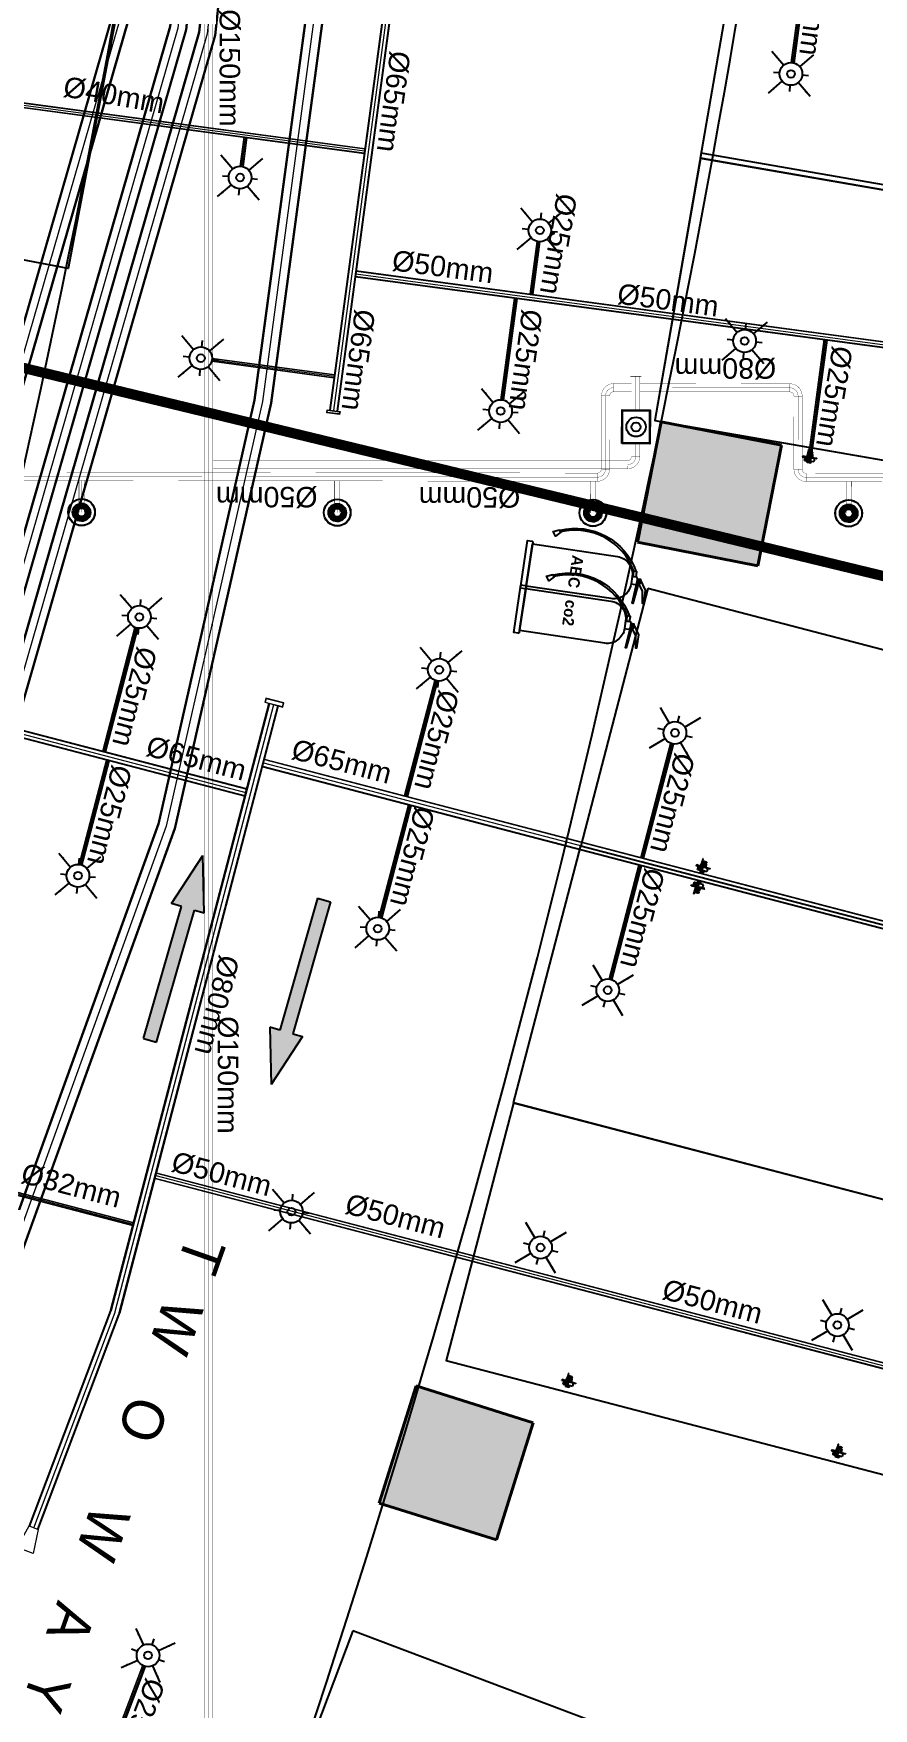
# Model space of a CAD drawing. Header units: inches. Extents: x 257070 to 799932, y -17980 to 269260.
# Drawn here: x 299889 to 308102, y 99499 to 115873 of the extents above; entities that cross this region are included whole.
import ezdxf

# ---------------------------------------------------------------- set-up
doc = ezdxf.new("R2010")
doc.units = ezdxf.units.IN
doc.header["$MEASUREMENT"] = 0
for name, color, linetype, lineweight in [('0-AES-DIM', 7, 'Continuous', 5), ('0-AES-F-SPRINKLER PIPE', 10, 'Continuous', 15), ('0-aes-FF-Sprinkler Header', 5, 'Continuous', 0), ('E--CONCRETE-4', 4, 'Continuous', 40), ('E--CONCRETE-SHADE', 253, 'Continuous', 20), ('M--TILING-2', 252, 'Continuous', 18), ('TEXT', 7, 'Continuous', 0)]:
    doc.layers.add(name, color=color, linetype=linetype, lineweight=lineweight)
doc.layers.add('0-AES-F-HYDRANT PIPE', color=7, linetype='Continuous', lineweight=15, true_color=0xf57247)
for name, color, linetype in [('0-AES-F-SPRINKLER', 10, 'Continuous'), ('0-aes-ff Nozzel', 30, 'Continuous'), ('0-aes-water curtan pipe', 200, 'Continuous'), ('0-F-AES-FIRE EXTINGUISHER', 1, 'Continuous'), ('basement1_AP$0$A-_ROAD----_E-_-', 2, 'Continuous'), ('DSP_MISCELANEOUS', 252, 'Continuous'), ('RETAIL', 40, 'Continuous')]:
    doc.layers.add(name, color=color, linetype=linetype)
doc.layers.add('A', color=7, linetype='Continuous', true_color=0x469d8b)
doc.styles.add('CG', font='GOTHICB.TTF')
doc.styles.get("Standard").update_dxf_attribs({"font": 'arial.ttf'})
doc.styles.add('TEXT style 175', font='GOTHIC.TTF')
doc.dimstyles.new('ISO-25', dxfattribs={"dimtxt": 2.5, "dimasz": 2.5, "dimexe": 1.25, "dimexo": 0.625, "dimtad": 1, "dimtxsty": 'Standard', "dimcen": 2.5, "dimadec": 0, "dimazin": 0, "dimtfac": 1, "dimtmove": 0, "dimatfit": 3, "dimfxl": 1, "dimarcsym": 0})

# ---------------------------------------------------------------- blocks, each defined once
blk = doc.blocks.new('car park std')
at = {"layer": 'RETAIL', "color": 8}
blk.add_lwpolyline([(-240433, 1144926), (-237857, 1144574), (-237152, 1149726), (-239728, 1150078)], close=True, dxfattribs=at)
blk = doc.blocks.new('basement1_AP$0$AR-DIR-A')
h = blk.add_hatch()
h.set_pattern_fill('ANSI31', color=8)
h.paths.add_polyline_path([(158, -458), (26, -458), (26, -1800), (-74, -1800), (92, -2335), (258, -1800), (158, -1800)])
at = {"layer": 'DSP_MISCELANEOUS', "color": 8}
for p, q in [((158, -458), (26, -458)), ((26, -458), (26, -1800)), ((158, -458), (158, -1800)), ((26, -1800), (-74, -1800)), ((-74, -1800), (92, -2335)), ((258, -1800), (92, -2335)), ((158, -1800), (258, -1800))]:
    blk.add_line(p, q, dxfattribs=at)
blk = doc.blocks.new('A$C3CA070F1')
at = {"layer": '0-AES-F-SPRINKLER'}
h = blk.add_hatch(dxfattribs=at)
h.set_pattern_fill('ANSI31', color=3, scale=0.196883, angle=-34.2335, style=0)
h.set_pattern_definition([(100.766483, (49937.1607, 174049.7081), (1.474466316, 0.280375668), [])])
edge = h.paths.add_edge_path()
edge.add_line((-1, 85), (-1, 84))
edge.add_line((-1, 84), (-6, 84))
edge.add_ellipse((-7, 82), major_axis=(-1.42, -0.27), ratio=1, start_angle=257, end_angle=315)
edge.add_line((-8, 83), (-15, 72))
edge.add_ellipse((-12, 70), major_axis=(-4.25, -0.81), ratio=1, start_angle=-45, end_angle=45)
edge.add_line((-14, 66), (14, 47))
edge.add_line((14, 47), (13, 46))
edge.add_line((13, 46), (-15, 65))
edge.add_ellipse((-12, 70), major_axis=(-5.52, -1.05), ratio=1, start_angle=-45, end_angle=45, ccw=False)
edge.add_line((-16, 73), (-9, 84))
edge.add_ellipse((-7, 82), major_axis=(-2.69, -0.51), ratio=1, start_angle=257, end_angle=315, ccw=False)
edge.add_line((-6, 85), (-1, 85))
h = blk.add_hatch(dxfattribs=at)
h.set_pattern_fill('ANSI31', color=3, scale=0.196883, angle=-124.2335, style=0)
h.set_pattern_definition([(190.766483, (49937.1607, 174049.7081), (-0.280375668, 1.474466316), [])])
edge = h.paths.add_edge_path()
edge.add_line((-1, 54), (7, 48))
edge.add_line((7, 48), (8, 49))
edge.add_line((8, 49), (0, 55))
edge.add_ellipse((-2, 52), major_axis=(-0.69, 3.63), ratio=1, start_angle=315, end_angle=405)
edge.add_line((-6, 54), (-14, 41))
edge.add_ellipse((-11, 39), major_axis=(-0.69, 3.63), ratio=1, start_angle=45, end_angle=135)
edge.add_line((-13, 36), (-9, 33))
edge.add_ellipse((-10, 32), major_axis=(-0.27, 1.42), ratio=1, start_angle=225, end_angle=315, ccw=False)
edge.add_line((-9, 31), (-10, 30))
edge.add_line((-10, 30), (-8, 29))
edge.add_line((-8, 29), (-7, 30))
edge.add_ellipse((-10, 32), major_axis=(-3.3, -0.63), ratio=1, start_angle=135, end_angle=225)
edge.add_line((-8, 35), (-12, 38))
edge.add_ellipse((-11, 39), major_axis=(-1.75, -0.33), ratio=1, start_angle=-45, end_angle=45, ccw=False)
edge.add_line((-13, 40), (-4, 53))
edge.add_ellipse((-2, 52), major_axis=(-1.75, -0.33), ratio=1, start_angle=225, end_angle=315, ccw=False)
at = {"layer": '0-AES-F-SPRINKLER', "color": 3}
for p, q in [((-98, 39), (-97, 43)), ((-98, 38), (-98, 39)), ((-98, 39), (-98, 39)), ((-98, 39), (-98, 39)), ((-98, 37), (-98, 38)), ((-98, 38), (-98, 38)), ((-98, 38), (-98, 38)), ((-98, 38), (-98, 38)), ((-98, 38), (-98, 38)), ((-98, 38), (-98, 38)), ((-98, 38), (-98, 38)), ((-98, 38), (-98, 38)), ((-98, 38), (-98, 38)), ((-98, 38), (-98, 38)), ((-96, 37), (-98, 37)), ((-98, 37), (-98, 37)), ((-98, 37), (-98, 37)), ((-98, 37), (-98, 37)), ((-98, 37), (-98, 37)), ((-98, 37), (-98, 37)), ((-98, 37), (-98, 37)), ((-98, 37), (-98, 37)), ((-98, 37), (-98, 37)), ((-98, 37), (-98, 37)), ((-98, 37), (-98, 37)), ((-98, 37), (-98, 37)), ((-98, 37), (-98, 37)), ((-98, 37), (-98, 37)), ((-98, 37), (-98, 37)), ((-98, 37), (-98, 37)), ((-98, 37), (-98, 37)), ((-97, 37), (-98, 37)), ((-98, 37), (-98, 37)), ((-98, 37), (-98, 37)), ((-98, 37), (-98, 37)), ((-98, 37), (-98, 37)), ((-98, 37), (-98, 37)), ((-98, 37), (-98, 37)), ((-98, 37), (-98, 37)), ((-98, 37), (-98, 37)), ((-98, 37), (-98, 37)), ((-98, 37), (-98, 37)), ((-98, 37), (-98, 37)), ((-98, 37), (-98, 37)), ((-98, 37), (-98, 37)), ((-97, 45), (-79, 71)), ((-96, 40), (-97, 40)), ((-97, 40), (-97, 40)), ((-97, 40), (-97, 40)), ((-97, 40), (-97, 39)), ((-97, 39), (-97, 39)), ((-97, 39), (-97, 39)), ((-97, 39), (-97, 39)), ((-97, 39), (-97, 39)), ((-97, 39), (-97, 39)), ((-97, 39), (-97, 39)), ((-97, 39), (-97, 39)), ((-97, 39), (-97, 38)), ((-97, 38), (-97, 38)), ((-97, 38), (-97, 38)), ((-97, 38), (-97, 38)), ((-97, 38), (-97, 38)), ((-97, 38), (-97, 38)), ((-97, 38), (-97, 38)), ((-97, 38), (-97, 38)), ((-97, 38), (-97, 38)), ((-97, 38), (-97, 38)), ((-97, 38), (-97, 38)), ((-97, 38), (-97, 37)), ((-97, 37), (-97, 37)), ((-97, 37), (-97, 37)), ((-97, 37), (-97, 37)), ((-95, 46), (-96, 42)), ((-96, 42), (-96, 42)), ((-96, 42), (-96, 41)), ((-96, 41), (-96, 41)), ((-96, 41), (-96, 41)), ((-96, 41), (-96, 41)), ((-96, 41), (-96, 41)), ((-96, 41), (-96, 41)), ((-96, 41), (-96, 41)), ((-96, 41), (-96, 41)), ((-96, 41), (-96, 41)), ((-96, 41), (-96, 40)), ((-96, 40), (-96, 40)), ((-96, 40), (-96, 40)), ((-96, 40), (-96, 40)), ((-96, 40), (-96, 40)), ((-95, 37), (-96, 37)), ((-96, 37), (-96, 37)), ((-96, 37), (-96, 37)), ((-96, 37), (-96, 37)), ((-96, 37), (-96, 37)), ((-94, 38), (-95, 38)), ((-95, 38), (-95, 38)), ((-95, 38), (-95, 38)), ((-95, 38), (-95, 38)), ((-95, 38), (-95, 38)), ((-95, 38), (-95, 38)), ((-95, 38), (-95, 38)), ((-95, 38), (-95, 38)), ((-95, 38), (-95, 38)), ((-95, 38), (-95, 37)), ((-95, 37), (-95, 37)), ((-95, 37), (-95, 37)), ((-95, 37), (-95, 37)), ((-95, 37), (-95, 37)), ((-95, 37), (-95, 37)), ((-95, 37), (-95, 37)), ((-95, 37), (-95, 37)), ((-95, 37), (-95, 37)), ((-95, 37), (-95, 37)), ((-95, 37), (-95, 37)), ((-95, 37), (-95, 37)), ((-95, 37), (-95, 37)), ((-95, 37), (-95, 37)), ((-95, 37), (-95, 37)), ((-95, 37), (-95, 37)), ((-95, 37), (-95, 37)), ((-94, 88), (-93, 90)), ((-72, 73), (-94, 88)), ((-94, 43), (-94, 48)), ((-93, 43), (-94, 43)), ((-94, 43), (-94, 43)), ((-94, 43), (-94, 43)), ((-94, 43), (-94, 43)), ((-94, 43), (-94, 43)), ((-94, 43), (-94, 41)), ((-94, 43), (-94, 43)), ((-94, 43), (-94, 43)), ((-94, 43), (-94, 43)), ((-94, 43), (-94, 43)), ((-94, 43), (-94, 43)), ((-94, 43), (-94, 43)), ((-94, 43), (-94, 43)), ((-94, 43), (-94, 43)), ((-94, 43), (-94, 43)), ((-94, 43), (-94, 43)), ((-94, 43), (-94, 43)), ((-94, 41), (-94, 41)), ((-94, 41), (-94, 41)), ((-94, 41), (-94, 41)), ((-94, 41), (-94, 41)), ((-94, 41), (-94, 41)), ((-94, 41), (-94, 41)), ((-94, 41), (-94, 41)), ((-94, 41), (-94, 40)), ((-94, 40), (-94, 40)), ((-94, 40), (-94, 40)), ((-94, 40), (-94, 40)), ((-94, 40), (-94, 40)), ((-94, 40), (-94, 40)), ((-94, 40), (-94, 40)), ((-94, 40), (-94, 40)), ((-94, 40), (-94, 39)), ((-94, 39), (-94, 39)), ((-94, 39), (-94, 39)), ((-94, 39), (-94, 39)), ((-94, 39), (-94, 39)), ((-94, 39), (-94, 39)), ((-94, 39), (-94, 39)), ((-94, 39), (-94, 39)), ((-94, 39), (-94, 38)), ((-93, 90), (-59, 67)), ((-93, 47), (-93, 49)), ((-91, 47), (-93, 43)), ((-93, 46), (-93, 47)), ((-92, 46), (-93, 46)), ((-93, 46), (-93, 46)), ((-93, 46), (-93, 46)), ((-93, 46), (-93, 46)), ((-93, 46), (-93, 46)), ((-93, 46), (-93, 46)), ((-93, 46), (-93, 46)), ((-93, 46), (-93, 46)), ((-93, 46), (-93, 46)), ((-93, 46), (-93, 46)), ((-93, 46), (-93, 46)), ((-93, 46), (-93, 46)), ((-93, 46), (-93, 46)), ((-93, 46), (-93, 46)), ((-93, 46), (-93, 46)), ((-93, 46), (-93, 46)), ((-93, 46), (-93, 46)), ((-93, 46), (-93, 46)), ((-93, 46), (-93, 46)), ((-93, 46), (-93, 46)), ((-91, 42), (-93, 43)), ((-93, 43), (-93, 43)), ((-93, 43), (-93, 43)), ((-93, 43), (-93, 43)), ((-93, 43), (-93, 43)), ((-93, 43), (-93, 43)), ((-93, 43), (-93, 43)), ((-93, 43), (-93, 43)), ((-93, 43), (-93, 43)), ((-93, 43), (-93, 43)), ((-93, 43), (-93, 43)), ((-93, 43), (-93, 43)), ((-93, 43), (-93, 43)), ((-93, 43), (-93, 43)), ((-93, 43), (-93, 43)), ((-93, 43), (-93, 43)), ((-93, 43), (-93, 43)), ((-93, 43), (-93, 43)), ((-93, 43), (-93, 43)), ((-93, 43), (-93, 43)), ((-93, 43), (-93, 43)), ((-93, 43), (-93, 43)), ((-93, 43), (-93, 43)), ((-85, 66), (-92, 55)), ((-90, 50), (-92, 46)), ((-92, 46), (-92, 46)), ((-92, 46), (-92, 46)), ((-92, 46), (-92, 46)), ((-92, 46), (-92, 46)), ((-92, 46), (-92, 46)), ((-90, 47), (-91, 47)), ((-90, 43), (-91, 42)), ((-91, 42), (-91, 42)), ((-91, 42), (-91, 42)), ((-91, 42), (-91, 42)), ((-91, 42), (-91, 42)), ((-91, 42), (-91, 42)), ((-91, 42), (-91, 42)), ((-91, 42), (-91, 42)), ((-91, 42), (-91, 42)), ((-91, 42), (-91, 42)), ((-91, 42), (-91, 42)), ((-91, 42), (-91, 42)), ((-91, 42), (-91, 42)), ((-91, 42), (-91, 42)), ((-91, 42), (-91, 42)), ((-91, 42), (-91, 42)), ((-88, 57), (-90, 49)), ((-89, 54), (-90, 51)), ((-90, 50), (-90, 50)), ((-88, 47), (-90, 43)), ((-90, 47), (-88, 47)), ((-90, 43), (-90, 43)), ((-90, 43), (-90, 43)), ((-90, 43), (-90, 43)), ((-89, 55), (-89, 55)), ((-88, 46), (-88, 47)), ((-87, 59), (-87, 59)), ((-87, 59), (-87, 59)), ((-86, 57), (-87, 49)), ((-87, 49), (-83, 28)), ((-85, 58), (-85, 58)), ((-77, 43), (-85, 49)), ((-83, 28), (-60, 9)), ((-77, 70), (-82, 63)), ((-80, 66), (-82, 67)), ((-45, 31), (-81, -23)), ((-78, 63), (-80, 65)), ((-79, 71), (-77, 70)), ((-71, 26), (-79, 31)), ((-57, 13), (-79, 28)), ((-70, 64), (-78, 63)), ((-78, -29), (-40, 27)), ((-69, 55), (-75, 59)), ((-66, 54), (-74, 42)), ((-74, 42), (-71, 26)), ((-73, 44), (-71, 43)), ((-69, 47), (-72, 43)), ((-71, 43), (-70, 43)), ((-71, 26), (-55, 15)), ((-70, 43), (-66, 49)), ((-66, 50), (-68, 52)), ((-61, 65), (-67, 69)), ((-62, 66), (-67, 65)), ((-50, 57), (-66, 54)), ((-66, 49), (-66, 50)), ((-47, 28), (-63, 40)), ((-59, 67), (-61, 65)), ((-57, 67), (-60, 66)), ((-60, 44), (-42, 32)), ((-50, 57), (-58, 62)), ((-19, 46), (-57, 67)), ((-17, 37), (-55, 63)), ((-29, 42), (-50, 57)), ((-13, 9), (-45, 31)), ((-36, 42), (-44, 30)), ((-43, 33), (-35, 46)), ((-39, -30), (-13, 9)), ((-37, 25), (-28, 38)), ((-35, 41), (-36, 42)), ((-32, 32), (-35, 39)), ((-30, 52), (-16, 73)), ((-29, 20), (-17, 37)), ((-28, 38), (-26, 40)), ((-21, 32), (-28, 37)), ((-23, 16), (-12, 33)), ((-1, 26), (-23, -9)), ((-22, 15), (-12, 31)), ((-9, 32), (-21, 14)), ((2, 24), (-20, -11)), ((-20, -8), (-1, 22)), ((-17, 37), (-19, 46)), ((-19, 13), (-10, 29)), ((-7, 30), (-18, 12)), ((-17, 37), (-17, 37)), ((4, 22), (-17, -13)), ((-17, -10), (1, 20)), ((-16, 73), (-9, 84)), ((-16, 11), (-7, 27)), ((-8, 83), (-15, 72)), ((13, 46), (-15, 65)), ((-4, 28), (-15, 10)), ((-1, 84), (-14, 66)), ((-14, 66), (14, 47)), ((-6, 54), (-14, 41)), ((-12, 33), (-14, 33)), ((-14, -15), (7, 20)), ((-14, -12), (4, 18)), ((-13, 40), (-4, 53)), ((-13, 36), (-9, 33)), ((-13, 9), (-4, 24)), ((-2, 34), (-12, 41)), ((-8, 35), (-12, 38)), ((-12, 31), (-12, 33)), ((-9, 32), (-12, 31)), ((7, 16), (-11, -13)), ((-10, 29), (-9, 32)), ((-9, 31), (-10, 30)), ((-7, 30), (-10, 29)), ((-10, 30), (-8, 29)), ((9, 17), (-10, -14)), ((-9, -13), (9, 13)), ((-8, 29), (-7, 30)), ((8, 49), (-7, 27)), ((-7, 27), (-7, 30)), ((-4, 28), (-7, 27)), ((-6, 85), (-1, 85)), ((-1, 84), (-6, 84)), ((5, 44), (-5, 51)), ((-4, 24), (-4, 28)), ((-1, 26), (-4, 24)), ((-1, 85), (-1, 84)), ((-1, 54), (7, 48)), ((13, 46), (-1, 25)), ((-1, 22), (-1, 26)), ((2, 24), (-1, 22)), ((8, 49), (0, 55)), ((1, 20), (2, 24)), ((4, 22), (1, 20)), ((4, 18), (4, 22)), ((7, 20), (4, 18)), ((7, 48), (8, 49)), ((7, 16), (7, 20)), ((9, 17), (7, 16)), ((9, 15), (9, 17)), ((14, 47), (13, 46)), ((-82, -25), (-80, -30)), ((-80, -30), (-78, -29)), ((-66, -11), (-39, -30)), ((-23, -7), (-23, -9)), ((-23, -9), (-20, -8)), ((-20, -8), (-20, -11)), ((-20, -11), (-17, -10)), ((-17, -10), (-17, -13)), ((-17, -13), (-14, -12)), ((-14, -12), (-14, -15)), ((-14, -15), (-11, -13)), ((-11, -13), (-11, -14)), ((-11, -14), (-11, -14))]:
    blk.add_line(p, q, dxfattribs=at)
for centre, major_axis, start_param, end_param in [((-95, 43), (-0.41, 2.13), 0.784914, 1.034983), ((-95, 43), (-2.74, -0.52), -0.560204, -0.324923), ((-93, 46), (-0.51, 2.68), 0.787914, 1.247507), ((-93, 48), (-1.75, -0.33), -0.775969, -0.160442), ((-91, 54), (-0.29, 1.52), 0.785398, 2.356194), ((-92, 49), (-0.33, 1.74), 0.791774, 1.412986), ((-89, 55), (-0.103, 0.54), 0.916881, 1.969618), ((-93, 51), (-3.09, -0.59), 2.526084, 2.789089), ((-95, 50), (-5.72, -1.09), 2.374727, 2.798549), ((-91, 55), (-0.33, 1.74), 4.197625, 4.773282), ((-84, 57), (-3.79, -0.72), -0.784768, -0.363877), ((-93, 50), (-5.72, -1.09), 2.377207, 2.798549), ((-80, 54), (-1.57, 8.26), 0.010205, 0.785398), ((-84, 56), (-0.35, 1.85), 0.785501, 1.132999), ((-83, 65), (-1.52, -0.29), 3.926991, 5.497787), ((-80, 54), (-5.9, -1.12), 4.155645, 5.497787), ((-80, 54), (-8.26, -1.57), 4.155621, 4.722594), ((-75, 68), (-8.26, -1.57), 1.014052, 3.151797), ((-75, 63), (-2.79, -0.53), -0.113999, 0.093951), ((-75, 68), (-1.12, 5.9), 2.584882, 5.497787), ((-75, 46), (-0.53, 2.79), 2.356194, 3.926991), ((-75, 68), (-1.57, 8.26), 4.722594, 5.497787), ((-70, 53), (-2.79, -0.53), 2.356194, 3.926991), ((-65, 44), (-3.72, -0.71), -0.403281, 1.321745), ((-65, 44), (-0.71, 3.72), 4.96144, 6.686466), ((-65, 37), (-0.56, 2.96), 5.497794, 6.034125), ((-59, 47), (-2.96, -0.56), 0.24906, 0.785391), ((-60, 60), (-2.83, -0.54), 3.926991, 4.712389), ((-33, 40), (-0.45, 2.36), 0.803442, 1.867502), ((-30, 39), (-2.79, -0.53), 2.356194, 3.926991), ((-24, 39), (-0.53, 2.79), 5.497787, 7.068583), ((-12, 70), (-5.52, -1.05), -0.785398, 0.785398), ((-15, 35), (-0.54, 2.83), 0.785398, 3.403392), ((-12, 70), (-4.25, -0.81), -0.785398, 0.785398), ((-11, 39), (-0.69, 3.63), 0.785398, 2.356194), ((-11, 39), (-1.75, -0.33), -0.785398, 0.785398), ((-7, 82), (-2.69, -0.51), 4.485496, 5.497787), ((-10, 32), (-0.27, 1.42), 3.926991, 5.497787), ((-7, 82), (-1.42, -0.27), 4.485496, 5.497787), ((-10, 32), (-3.3, -0.63), 2.356194, 3.926991), ((-2, 52), (-0.69, 3.63), 5.497787, 7.068583), ((-2, 52), (-1.75, -0.33), 3.926991, 5.497787), ((6, 14), (-0.54, 2.83), 3.926991, 4.712389), ((-79, -24), (-0.51, 2.69), 0.785398, 1.797689), ((-11, -11), (-2.83, -0.54), 1.570796, 2.356194)]:
    blk.add_ellipse(centre, major_axis=major_axis, ratio=1, start_param=start_param, end_param=end_param, dxfattribs=at)
at = {"layer": '0-AES-F-SPRINKLER', "color": 3, "extrusion": (0, 0, -1)}
for centre, major_axis, start_param, end_param in [((-86, 47), (-0.53, 2.79), -0.113999, 0.785398), ((-77, 34), (-0.54, 2.83), 3.926991, 4.712389)]:
    blk.add_ellipse(centre, major_axis=major_axis, ratio=1, start_param=start_param, end_param=end_param, dxfattribs=at)
blk = doc.blocks.new('A$C38B57D14')
at = {"color": 1}
for points in [[(331, 896), (325, 904), (325, 916), (402, 968), (508, 968), (508, 962), (412, 947), (356, 908), (345, 896), (331, 896)], [(356, 908), (519, 886), (518, 881), (345, 896)]]:
    blk.add_lwpolyline(points, dxfattribs=at)
for points in [[(325, 896), (356, 896), (356, 921), (325, 921)], [(311, 882), (270, 882), (270, 856), (311, 856)], [(35, 235), (51, 247), (89, 211), (55, 187)]]:
    blk.add_lwpolyline(points, close=True, dxfattribs=at)
blk.add_lwpolyline([(270, 858, 0.380099), (48, 245), (37, 237, -0.385151), (270, 877)], format="xyb", dxfattribs=at)
for points in [[(311, 851), (370, 851, -0.414214), (507, 714), (507, 42), (174, 42), (174, 714, -0.414214)], [(311, 851), (370, 851), (370, 882, 0.414214), (356, 896), (325, 896, 0.414214), (311, 882)], [(161, 42), (521, 42, -0.414214), (529, 34), (529, 0), (153, 0), (153, 34, -0.414214)]]:
    blk.add_lwpolyline(points, format="xyb", close=True, dxfattribs=at)
blk.add_circle((341, 908), 7.79, dxfattribs=at)
at = {"color": 7, "style": 'CG'}
blk.add_text('ABC', height=88.5, dxfattribs=at).set_placement((211, 364))
blk = doc.blocks.new('A$C1C2B0A82')
at = {"color": 1}
for points in [[(414, 1120), (407, 1130), (407, 1145), (503, 1209), (635, 1209), (636, 1202), (516, 1184), (446, 1135), (431, 1120), (414, 1120)], [(446, 1135), (649, 1108), (648, 1102), (431, 1120)]]:
    blk.add_lwpolyline(points, dxfattribs=at)
for points in [[(407, 1120), (446, 1120), (446, 1151), (407, 1151)], [(389, 1103), (338, 1103), (338, 1070), (389, 1070)], [(44, 294), (64, 308), (111, 264), (69, 234)]]:
    blk.add_lwpolyline(points, close=True, dxfattribs=at)
blk.add_lwpolyline([(338, 1073, 0.380099), (61, 306), (47, 296, -0.385151), (338, 1096)], format="xyb", dxfattribs=at)
for points in [[(389, 1064), (463, 1064, -0.414214), (634, 893), (634, 52), (218, 52), (218, 893, -0.414214)], [(389, 1064), (463, 1064), (463, 1103, 0.414214), (446, 1120), (407, 1120, 0.414214), (389, 1103)], [(201, 52), (651, 52, -0.414214), (661, 42), (661, 0), (191, 0), (191, 42, -0.414214)]]:
    blk.add_lwpolyline(points, format="xyb", close=True, dxfattribs=at)
blk.add_circle((426, 1135), 9.74, dxfattribs=at)
at = {"color": 7, "style": 'CG'}
blk.add_text('co2', height=110.6, dxfattribs=at).set_placement((264, 455))
blk = doc.blocks.new('*U705')
at = {"layer": '0-AES-F-SPRINKLER PIPE', "color": 200, "lineweight": 30, "const_width": 2.67}
for points in [[(-1770300, 110197), (-1770300, 87489)], [(-1770220, 110197), (-1770220, 87489)]]:
    blk.add_lwpolyline(points, dxfattribs=at)
at = {"layer": '0-AES-F-SPRINKLER PIPE', "color": 252, "lineweight": 30, "const_width": 2.67}
blk.add_lwpolyline([(-1770260, 110197), (-1770260, 87489)], dxfattribs=at)
blk = doc.blocks.new('*U701')
at = {"layer": '0-aes-FF-Sprinkler Header', "color": 1, "const_width": 5}
for points in [[(12087231, -3664419), (12087541, -3664419)], [(12087231, -3664469), (12087541, -3664469)]]:
    blk.add_lwpolyline(points, dxfattribs=at)
at = {"layer": '0-aes-FF-Sprinkler Header', "color": 8, "const_width": 2}
blk.add_lwpolyline([(12087231, -3664444), (12087541, -3664444)], dxfattribs=at)
blk = doc.blocks.new('Nozzel')
at = {"transparency": 33554585}
h = blk.add_hatch(color=30, dxfattribs=at)
h.dxf.hatch_style = 1
edge = h.paths.add_edge_path()
edge.add_ellipse((-1664094, 224269), major_axis=(0.9, 87), ratio=1, start_angle=0, end_angle=360)
edge = h.paths.add_edge_path(flags=16)
edge.add_arc((-1664094, 224269), 40, 0, 360)
blk.add_circle((-1664094, 224269), 40)
at = {"layer": '0-AES-F-SPRINKLER', "color": 13}
blk.add_circle((-1664094, 224269), 131, dxfattribs=at)
for major_axis, start_param, end_param in [((1, 130), 1.575618, 7.858803), ((0.9, 87), 1.580914353715009, 7.864099660894595)]:
    blk.add_ellipse((-1664094, 224269), major_axis=major_axis, ratio=1, start_param=start_param, end_param=end_param, dxfattribs=at)
at = {"layer": '0-AES-F-SPRINKLER PIPE', "lineweight": 30, "rotation": 180}
blk.add_blockref('*U701', (10423137, -3440175), dxfattribs=at)
blk = doc.blocks.new('A$C3B671B2F')
at = {"layer": '0-AES-F-SPRINKLER PIPE', "color": 200, "lineweight": 30, "const_width": 2.67}
for points in [[(1, 1, -0.414214), (121, 121, -0.414214)], [(81, 1, -0.414214), (121, 41, -0.414214)]]:
    blk.add_lwpolyline(points, format="xyb", dxfattribs=at)
for points in [[(81, 1), (1, 1)], [(121, 41), (121, 121)]]:
    blk.add_lwpolyline(points, dxfattribs=at)
at = {"layer": '0-AES-F-SPRINKLER PIPE', "color": 252, "lineweight": 30, "const_width": 2.67}
blk.add_lwpolyline([(41, 1, -0.414214), (121, 81)], format="xyb", dxfattribs=at)
blk = doc.blocks.new('*U758')
at = {"layer": '0-AES-F-SPRINKLER PIPE', "color": 200, "lineweight": 30, "const_width": 2.67}
for points in [[(-1770300, 100559), (-1770300, 100384)], [(-1770220, 100559), (-1770220, 100384)]]:
    blk.add_lwpolyline(points, dxfattribs=at)
at = {"layer": '0-AES-F-SPRINKLER PIPE', "color": 252, "lineweight": 30, "const_width": 2.67}
blk.add_lwpolyline([(-1770260, 100559), (-1770260, 100384)], dxfattribs=at)
blk = doc.blocks.new('*U708')
at = {"layer": '0-AES-F-SPRINKLER PIPE', "color": 200, "lineweight": 30, "const_width": 2.67}
for points in [[(-1770300, 102024), (-1770300, 101308)], [(-1770220, 102024), (-1770220, 101308)]]:
    blk.add_lwpolyline(points, dxfattribs=at)
at = {"layer": '0-AES-F-SPRINKLER PIPE', "color": 252, "lineweight": 30, "const_width": 2.67}
blk.add_lwpolyline([(-1770260, 102024), (-1770260, 101308)], dxfattribs=at)
blk = doc.blocks.new('*U707')
at = {"layer": '0-AES-F-SPRINKLER PIPE', "color": 200, "lineweight": 30, "const_width": 2.67}
for points in [[(-1770300, 102954), (-1770300, 102239)], [(-1770220, 102954), (-1770220, 102239)]]:
    blk.add_lwpolyline(points, dxfattribs=at)
at = {"layer": '0-AES-F-SPRINKLER PIPE', "color": 252, "lineweight": 30, "const_width": 2.67}
blk.add_lwpolyline([(-1770260, 102954), (-1770260, 102239)], dxfattribs=at)
blk = doc.blocks.new('*U709')
at = {"layer": '0-AES-F-SPRINKLER PIPE', "color": 200, "lineweight": 30, "const_width": 2.67}
for points in [[(-1770300, 110287), (-1770300, 65529)], [(-1770220, 110287), (-1770220, 65529)]]:
    blk.add_lwpolyline(points, dxfattribs=at)
at = {"layer": '0-AES-F-SPRINKLER PIPE', "color": 252, "lineweight": 30, "const_width": 2.67}
blk.add_lwpolyline([(-1770260, 110287), (-1770260, 65529)], dxfattribs=at)
blk = doc.blocks.new('*U761')
at = {"layer": '0-AES-F-SPRINKLER PIPE', "color": 200, "lineweight": 30, "const_width": 2.67}
for points in [[(-1770300, 105094), (-1770300, -19030)], [(-1770220, 105094), (-1770220, -19030)]]:
    blk.add_lwpolyline(points, dxfattribs=at)
at = {"layer": '0-AES-F-SPRINKLER PIPE', "color": 252, "lineweight": 30, "const_width": 2.67}
blk.add_lwpolyline([(-1770260, 105094), (-1770260, -19030)], dxfattribs=at)
blk = doc.blocks.new('deloge valve')
at = {"layer": '0-aes-water curtan pipe', "color": 0}
for points in [[(41986, 302448), (41986, 302119), (41712, 302119), (41712, 302448)], [(41981, 302443), (41981, 302124), (41717, 302124), (41717, 302443)]]:
    blk.add_lwpolyline(points, close=True, dxfattribs=at)
for radius in [94.6, 44.6]:
    blk.add_circle((41849, 302284), radius, dxfattribs=at)
blk = doc.blocks.new('*U749')
at = {"layer": '0-AES-F-SPRINKLER PIPE', "color": 200, "lineweight": 30, "const_width": 2.67}
for points in [[(-1770300, 101932), (-1770300, 101603)], [(-1770220, 101932), (-1770220, 101603)]]:
    blk.add_lwpolyline(points, dxfattribs=at)
at = {"layer": '0-AES-F-SPRINKLER PIPE', "color": 252, "lineweight": 30, "const_width": 2.67}
blk.add_lwpolyline([(-1770260, 101932), (-1770260, 101603)], dxfattribs=at)
blk = doc.blocks.new('*U750')
at = {"layer": '0-AES-F-SPRINKLER PIPE', "color": 200, "lineweight": 30, "const_width": 2.67}
for points in [[(-1770300, 105660), (-1770300, 101603)], [(-1770220, 105660), (-1770220, 101603)]]:
    blk.add_lwpolyline(points, dxfattribs=at)
at = {"layer": '0-AES-F-SPRINKLER PIPE', "color": 252, "lineweight": 30, "const_width": 2.67}
blk.add_lwpolyline([(-1770260, 105660), (-1770260, 101603)], dxfattribs=at)
blk = doc.blocks.new('*U736')
at = {"layer": '0-AES-F-SPRINKLER PIPE', "color": 200, "lineweight": 30, "const_width": 2.67}
for points in [[(-1770300, 101730), (-1770300, 101603)], [(-1770220, 101730), (-1770220, 101603)]]:
    blk.add_lwpolyline(points, dxfattribs=at)
at = {"layer": '0-AES-F-SPRINKLER PIPE', "color": 252, "lineweight": 30, "const_width": 2.67}
blk.add_lwpolyline([(-1770260, 101730), (-1770260, 101603)], dxfattribs=at)
blk = doc.blocks.new('*U748')
at = {"layer": '0-AES-F-SPRINKLER PIPE', "color": 200, "lineweight": 30, "const_width": 2.67}
for points in [[(-1770300, 101857), (-1770300, 100390)], [(-1770220, 101857), (-1770220, 100390)]]:
    blk.add_lwpolyline(points, dxfattribs=at)
at = {"layer": '0-AES-F-SPRINKLER PIPE', "color": 252, "lineweight": 30, "const_width": 2.67}
blk.add_lwpolyline([(-1770260, 101857), (-1770260, 100390)], dxfattribs=at)
blk = doc.blocks.new('*U603')
at = {"layer": '0-AES-F-SPRINKLER'}
for p, q in [((171672, 56809), (171672, 56871)), ((171562, 56699), (171500, 56699)), ((171783, 56699), (171845, 56699)), ((171672, 56588), (171672, 56526))]:
    blk.add_line(p, q, dxfattribs=at)
for radius in [111, 37.8]:
    blk.add_circle((171672, 56699), radius, dxfattribs=at)
at = {"layer": '0-AES-F-SPRINKLER PIPE'}
for points, override in [([(171468, 56903), (171594, 56777)], {"dimasz": 70, "dimtad": 0, "dimfxl": 13, "dimarcsym": 1}), ([(171877, 56903), (171751, 56777)], {"dimasz": 70, "dimtad": 0, "dimfxl": 13, "dimarcsym": 1}), ([(171468, 56494), (171594, 56620)], {"dimasz": 70, "dimtad": 0, "dimfxl": 13, "dimarcsym": 1}), ([(171877, 56494), (171751, 56620)], {"dimasz": 70, "dimgap": 0.625, "dimtad": 0, "dimfxl": 13, "dimarcsym": 1})]:
    blk.add_leader(points, dimstyle='ISO-25', override=override, dxfattribs=at)

msp = doc.modelspace()

# ---------------------------------------------------------------- hatches: boundary and pattern name
at = {"layer": 'E--CONCRETE-SHADE', "ltscale": 3.5}
h = msp.add_hatch(color=8, dxfattribs=at)
h.dxf.hatch_style = 1
h.paths.add_polyline_path([(306971.9, 110669.9), (307202.2, 111847.6), (306024.5, 112078), (305794.2, 110900.3)])
h = msp.add_hatch(color=8, dxfattribs=at)
h.dxf.hatch_style = 1
h.paths.add_polyline_path([(304775.9, 102290.9), (303631.5, 102652.1), (303270.3, 101507.7), (304414.7, 101146.5)])

# ---------------------------------------------------------------- linework, layer by layer
at = {"layer": '0-AES-F-HYDRANT PIPE', "ltscale": 1000, "elevation": 0}
for points in [[(298513.6, 199173.1), (306187.8, 191502.2), (303591.5, 186696.8), (302934.4, 184675.7), (302275.3, 181803.5), (300832.5, 172172.5), (299728, 165299.5), (300767, 157315.5), (304505, 129961), (302128.5, 112276.5), (301188, 108123.5), (288983, 74343.5), (287714, 71128), (293725.5, 51972.5), (294167, 50404.5), (301997.5, 35030.5), (313365.2, 25286.2), (316530, 29061.1)], [(298555.3, 199244.9), (306286.9, 191516.7), (303665.6, 186665), (303011.8, 184654.3), (302354.2, 181788.6), (300911.8, 172160.2), (299809.1, 165298.3), (300846.6, 157326.1), (304586, 129961.1), (302207.6, 112262.3), (301265.2, 108100.9), (289058.1, 74315.1), (287799.1, 71124.9), (293802.5, 51995.4), (294242.1, 50433.9), (302061.8, 35081.1), (313355.9, 25400), (316468.5, 29112.6)], [(298560, 199254.3), (306299.3, 191518.5), (303674.8, 186661.1), (303021.5, 184651.6), (302364.1, 181786.7), (300921.7, 172158.6), (299819.3, 165298.1), (300856.5, 157327.4), (304596.1, 129961.1), (302217.5, 112260.5), (301274.8, 108098.1), (289067.5, 74311.6), (287809.7, 71124.6), (293812.1, 51998.3), (294251.5, 50437.6), (302069.9, 35087.4), (313354.7, 25414.2), (316460.8, 29119.1)]]:
    msp.add_lwpolyline(points, dxfattribs=at)
for points in [[(298474.8, 199091.3), (306082.6, 191486.8), (303512.8, 186730.5), (302852.1, 184698.5), (302191.5, 181819.4), (300748.2, 172185.6), (299641.8, 165300.8), (300682.5, 157304.2), (304419, 129960.9), (302044.5, 112291.6), (301106, 108147.5), (288903.2, 74373.6), (287630.1, 71147.7, 0.1716515), (287628.9, 71114.4), (293643.8, 51948.2), (294087.2, 50373.3), (301929.2, 34976.8), (313375.2, 25165.4), (316595.3, 29006.3)], [(298479.3, 199101), (306095, 191488.6), (303522, 186726.5), (302861.8, 184695.8), (302201.3, 181817.5), (300758.2, 172184), (299652, 165300.6), (300692.4, 157305.6), (304429.1, 129960.9), (302054.4, 112289.8), (301115.7, 108144.7), (288912.6, 74370.1), (287639.4, 71144, 0.1716515), (287638.5, 71117.4), (293653.4, 51951), (294096.6, 50377), (301937.2, 34983.1), (313374, 25179.6), (316587.7, 29012.7)]]:
    msp.add_lwpolyline(points, format="xyb", dxfattribs=at)
at = {"layer": '0-AES-F-SPRINKLER', "color": 7, "const_width": 100, "elevation": 0}
for points in [[(283146.9, 116631.3), (321656.3, 107312.1), (324246.5, 117779.9), (318315, 119247.6), (318376.2, 130439.1), (318120.5, 137387.4), (317307.1, 156244.5), (285543.1, 160244.2), (282570.4, 129241.7), (281575.8, 117011.5)], [(321656.3, 107312.1), (317715.9, 91029.5), (317671.9, 77137.1), (320194.8, 69380), (277183.8, 53136.7), (281575.8, 117011.5)]]:
    msp.add_lwpolyline(points, close=True, dxfattribs=at)
at = {"layer": '0-AES-F-SPRINKLER PIPE', "ltscale": 1000}
for p, q in [((290480, 111413.5, 0), (301954.8, 108416.6, 0)), ((290481.5, 111419.3, 0), (301956.3, 108422.4, 0)), ((290489.7, 111450.8, 0), (301964.5, 108453.8, 0)), ((290497.9, 111482.2, 0), (301972.7, 108485.3, 0)), ((290499.4, 111488, 0), (301974.2, 108491.1, 0)), ((302139.2, 108742.8, 0), (312124.6, 106134.8, 0)), ((302147.4, 108774.2, 0), (312132.8, 106166.3, 0)), ((302148.9, 108780, 0), (312134.3, 106172.1, 0)), ((302129.4, 108705.5, 0), (312114.9, 106097.6, 0)), ((302131, 108711.3, 0), (312116.4, 106103.4, 0)), ((293960.2, 106021.5, 0), (300858.7, 104219.8, 0)), ((293961, 106024.4, 0), (300859.4, 104222.7, 0)), ((293964.1, 106036.5, 0), (300862.6, 104234.8, 0)), ((293967.3, 106048.6, 0), (300865.7, 104246.9, 0)), ((293968, 106051.5, 0), (300866.5, 104249.8, 0)), ((301077.8, 104678.8, 0), (308356.9, 102777.7, 0)), ((301079, 104683.7, 0), (308358.2, 102782.5, 0)), ((301085.3, 104707.9, 0), (308364.5, 102806.7, 0)), ((301091.7, 104732, 0), (308370.8, 102830.9, 0)), ((301092.9, 104736.9, 0), (308372.1, 102835.7, 0))]:
    msp.add_line(p, q, dxfattribs=at)
at = {"layer": '0-AES-F-SPRINKLER PIPE', "ltscale": 1000, "elevation": 0}
for points in [[(289126.3, 192085.8), (288892.4, 189012.2), (299939.2, 183952.1), (296721.1, 166590), (300367.4, 141377.4), (302186.3, 130501.8), (300655.7, 116050.1), (295462.4, 98048.7), (289389.9, 81684.3), (287942.3, 76540.8), (287213.4, 74309), (286528.6, 71911.2), (293470.3, 49877.4), (301142.3, 34501.9), (313279.8, 24504.4)], [(289136.3, 192085), (288902.9, 189018.4), (299950.5, 183957.9), (296731.2, 166589.8), (300377.3, 141379), (302196.4, 130502.1), (300665.5, 116048.2), (295471.9, 98045.6), (289399.4, 81681.2), (287951.9, 76537.9), (287222.9, 74306.1), (286539, 71911.3), (293479.6, 49881.2), (301150.3, 34508.3), (313286.2, 24512.2)], [(289211, 192079.3), (288981.7, 189064.8), (300034.9, 184001.7), (296807.2, 166588.3), (300451.4, 141390.5), (302272.1, 130504.4), (300739.4, 116033.7), (295543.2, 98022.1), (289470.8, 81658), (288023.6, 76516.1), (287294.6, 74284.1), (286617.3, 71912.4), (293549.3, 49909.4), (301210.2, 34556), (313333.5, 24570.3)], [(289285.8, 192073.6), (289060.4, 189111.2), (300119.3, 184045.6), (296883.2, 166586.8), (300525.5, 141402.1), (302347.8, 130506.7), (300813.3, 116019.3), (295614.5, 97998.6), (289542.1, 81634.7), (288095.4, 76494.2), (287366.4, 74262.2), (286695.6, 71913.4), (293619.1, 49937.5), (301270.2, 34603.8), (313380.9, 24628.5)], [(289295.8, 192072.9), (289070.9, 189117.4), (300130.5, 184051.4), (296893.4, 166586.6), (300535.4, 141403.6), (302357.8, 130507), (300823.1, 116017.3), (295624, 97995.5), (289551.6, 81631.6), (288105, 76491.3), (287375.9, 74259.2), (286706.1, 71913.6), (293628.4, 49941.3), (301278.2, 34610.2), (313387.2, 24636.3)], [(300623.1, 184042.6), (297385.8, 166576.8), (301015.6, 141478.5), (302848.1, 130521.7), (301301.9, 115923.7), (296085.9, 97843.4), (290014.1, 81481), (288795.5, 77151.2)], [(300709.4, 184096.5), (297461.8, 166575.3), (301089.7, 141490.1), (302923.8, 130524), (301375.8, 115909.2), (296157.2, 97819.9), (290085.5, 81457.8), (288873.8, 77152.4)], [(300718.8, 184092.3), (297471.9, 166575.1), (301099.6, 141491.6), (302933.8, 130524.3), (301385.7, 115907.3), (296166.7, 97816.8), (290095, 81454.7), (288879.3, 77135)], [(300529.4, 184003), (297299.7, 166578.5), (300931.6, 141465.4), (302762.3, 130519.1), (301218.2, 115940.1), (296005.1, 97870), (289933.2, 81507.4), (288706.5, 77151)], [(300538.7, 183998.7), (297309.8, 166578.3), (300941.5, 141466.9), (302772.4, 130519.4), (301228, 115938.1), (296014.7, 97866.9), (289942.7, 81504.3), (288711.9, 77133.6)], [(307453.3, 116770.1), (307294.6, 115587.9)], [(307456.2, 116769.7), (307297.6, 115587.9)], [(307468.6, 116768), (307310.1, 115586.9)], [(307481, 116766.3), (307322.4, 115584.6)], [(307484, 116765.9), (307325.3, 115583.8)], [(303369.2, 116545.5), (302784.9, 112191.9)], [(303375.2, 116544.7), (302790.8, 112191.1)], [(303407.4, 116540.4), (302823, 112186.7)], [(303439.6, 116536), (302855.2, 112182.4)], [(303445.6, 116535.2), (302861.2, 112181.6)], [(298762.6, 115286), (303121.6, 114700.8)], [(298763.1, 115289.9), (303122.2, 114704.8)], [(298765.8, 115309.8), (303124.8, 114724.6)], [(298768.4, 115329.6), (303127.5, 114744.5)], [(298768.9, 115333.5), (303128, 114748.4)], [(301945.9, 114858.7), (301907.8, 114575.2)], [(301948.9, 114858.3), (301910.9, 114575.2)], [(301961.3, 114856.6), (301923.4, 114574.2)], [(301973.6, 114854.9), (301935.6, 114571.9)], [(301976.6, 114854.5), (301938.6, 114571.1)], [(304809.5, 113840.6), (304740.5, 113326.8)], [(304812.4, 113839.9), (304743.5, 113326.4)], [(304824.7, 113837.5), (304755.9, 113324.7)], [(304837.2, 113836.5), (304768.2, 113323.1)], [(304840.2, 113836.5), (304771.2, 113322.7)], [(303037.4, 113494.9), (310345.5, 112513.9)], [(303038.1, 113499.8), (310346.2, 112518.8)], [(303041.4, 113524.6), (310349.5, 112543.6)], [(303044.8, 113549.4), (310352.9, 112568.4)], [(303045.4, 113554.3), (310353.5, 112573.4)], [(304588.5, 113286.7), (304455.1, 112292.4)], [(304591.5, 113286.3), (304458.1, 112292.4)], [(304603.9, 113284.6), (304470.6, 112291.4)], [(304616.3, 113282.9), (304482.9, 112289.1)], [(304619.3, 113282.5), (304485.8, 112288.3)], [(307617.7, 112880.1), (307456.4, 111678.5)], [(307620.6, 112879.7), (307459.3, 111678.1)], [(307633, 112878), (307471.7, 111676.4)], [(307645.4, 112876.3), (307484.1, 111674.6)], [(307648.4, 112875.9), (307487.1, 111674.2)], [(301631.7, 112668.6), (302827.3, 112508.1)], [(301632.5, 112671.5), (302827.7, 112511.1)], [(301634.9, 112683.8), (302829.4, 112523.5)], [(301635.9, 112699.3), (302831.4, 112538.8)], [(301635.9, 112696.3), (302831, 112535.9)], [(300566.1, 108858.8), (300881.6, 110066.6)], [(300569.1, 108858.1), (300884.4, 110065.5)], [(300581.1, 108854.9), (300896.3, 110061.7)], [(300593.2, 108851.8), (300908.6, 110059.2)], [(300596.1, 108851), (300911.6, 110058.8)], [(303518, 108422.4), (303812.4, 109549.6)], [(303520.9, 108421.7), (303815.2, 109548.5)], [(303533, 108418.5), (303827.1, 109544.7)], [(303545.1, 108415.3), (303839.4, 109542.2)], [(303548, 108414.6), (303842.4, 109541.8)], [(305827.3, 107819.3), (306118.4, 108933.6)], [(305830.2, 107818.5), (306121.2, 108932.5)], [(305842.3, 107815.4), (306133.1, 108928.7)], [(305854.4, 107812.2), (306145.4, 108926.2)], [(305857.3, 107811.5), (306148.4, 108925.8)], [(300336.4, 107749.4), (300602.8, 108769.7)], [(300339.4, 107749), (300605.8, 108768.9)], [(300351.6, 107746.5), (300617.8, 108765.8)], [(300363.6, 107742.7), (300629.9, 108762.6)], [(300366.4, 107741.5), (300632.8, 108761.8)], [(303267.2, 107232.4), (303554.7, 108333.3)], [(303270.2, 107232), (303557.6, 108332.5)], [(303282.5, 107229.5), (303569.7, 108329.3)], [(303294.4, 107225.7), (303581.8, 108326.2)], [(303297.2, 107224.5), (303584.7, 108325.4)], [(305516.8, 106630.4), (305807.9, 107744.8)], [(305519.8, 106630), (305810.8, 107744)], [(305532.1, 106627.6), (305822.9, 107740.9)], [(305544, 106623.7), (305835, 107737.7)], [(305546.8, 106622.6), (305837.9, 107737)], [(300956, 99920.6), (300418.6, 98497.9)], [(300958.7, 99919.2), (300421.4, 98496.8)], [(300970.1, 99914.1), (300433.1, 98492.4)], [(300982.1, 99910.3), (300444.8, 98488)], [(300985, 99909.6), (300447.6, 98486.9)]]:
    msp.add_lwpolyline(points, dxfattribs=at)
for points in [[(289695.4, 192040.5), (289492.7, 189366), (300852.7, 184162.4), (297592.4, 166572.7), (301217, 141509.9), (303053.8, 130527.9), (301502.8, 115884.4), (296279.7, 97779.6), (293101.2, 89214.1, 0.2926298), (293186.4, 89022.5), (316711.7, 79666.6), (330293.5, 83212.7), (345003.4, 88448.1), (345549.8, 86789.5)], [(289705.3, 192039.7), (289503.2, 189372.1), (300863.9, 184168.2), (297602.5, 166572.5), (301226.9, 141511.4), (303063.8, 130528.2), (301512.6, 115882.5), (296289.2, 97776.5), (293113.9, 89219.8, 0.2906855), (293199.1, 89028.2), (316712.4, 79677.1), (330290.6, 83222.2), (345009.7, 88461), (345559.3, 86792.7)], [(289779.5, 192034.1), (289581.3, 189418.2), (300948.2, 184211.4), (297678.5, 166571), (301301, 141523), (303139.5, 130530.5), (301586.5, 115868), (296360.5, 97753), (293209.8, 89262.4, 0.4074396), (293295, 89070.8), (316717.2, 79755.9), (330268.5, 83294), (345056.9, 88557.4), (345630.5, 86816.1)], [(289853.6, 192028.5), (289659.3, 189464.2), (301032.5, 184254.6), (297754.5, 166569.5), (301375.1, 141534.6), (303215.2, 130532.8), (301660.4, 115853.5), (296431.8, 97729.5), (293305.6, 89305, 0.4074396), (293390.8, 89113.4), (316722.1, 79834.7), (330246.4, 83365.8), (345104.1, 88653.9), (345701.8, 86839.6)], [(289863.6, 192027.7), (289669.8, 189470.4), (301043.8, 184260.4), (297764.6, 166569.3), (301385, 141536.1), (303225.2, 130533.1), (301670.2, 115851.6), (296441.3, 97726.4), (293318.4, 89310.7, 0.4074396), (293403.6, 89119.1), (316722.8, 79845.2), (330243.5, 83375.3), (345110.4, 88666.7), (345711.3, 86842.7)], [(299846.5, 101283.1), (300641.5, 103389, 0.0263862), (300642.5, 103392.2), (302191.7, 109323.9)], [(299853.9, 101280.3), (300649, 103386.2, 0.0263862), (300650.3, 103390.2), (302199.5, 109321.9)], [(299891.4, 101266.2), (300686.4, 103372, 0.0263862), (300689, 103380.1), (302238.2, 109311.8)], [(299928.8, 101252), (300723.8, 103357.9, 0.0263862), (300727.7, 103370), (302276.9, 109301.7)], [(299936.3, 101249.2), (300731.3, 103355.1, 0.0263862), (300735.4, 103367.9), (302284.6, 109299.7)]]:
    msp.add_lwpolyline(points, format="xyb", dxfattribs=at)
for points in [[(302759.8, 112195.2), (302886.2, 112178.3), (302882.1, 112147.5), (302755.7, 112164.5)], [(302764.5, 112189), (302880, 112173.5), (302877.4, 112153.7), (302761.9, 112169.2)], [(302326.6, 109288.7), (302336.9, 109328.2), (302160, 109374.4), (302149.7, 109334.9)], [(302323.7, 109293.6), (302332, 109325.3), (302162.9, 109369.5), (302154.6, 109337.8)], [(299846.5, 101283.1), (299936.3, 101249.2), (299887.1, 101014.3), (299728.1, 101074.4)]]:
    msp.add_lwpolyline(points, close=True, dxfattribs=at)
at = {"layer": '0-AES-F-SPRINKLER PIPE', "ltscale": 1000}
msp.add_arc((300610.5, 103396.2, 0), 80, 339.30643, 345.36275, dxfattribs=at)
at = {"layer": '0-aes-water curtan pipe', "ltscale": 1000, "const_width": 5}
msp.add_lwpolyline([(305831.1, 112521), (305724.7, 112521)], dxfattribs=at)
at = {"layer": 'A', "color": 8, "ltscale": 25, "elevation": 0}
msp.add_lwpolyline([(311088.8, 111201.3), (311542, 113812.3), (306418.5, 114701.5), (305965.4, 112090.5)], close=True, dxfattribs=at)
at = {"layer": 'basement1_AP$0$A-_ROAD----_E-_-', "color": 8}
for radius, end in [(108416.3, 358.074622), (114416.3, 356.08014)]:
    msp.add_arc((193977, 135230.6, 0), radius, 335.508256, end, dxfattribs=at)
at = {"layer": 'E--CONCRETE-4', "color": 8, "ltscale": 10}
for p, q in [((306024.5, 112078, 0), (305794.2, 110900.3, 0)), ((307202.2, 111847.6, 0), (306024.5, 112078, 0)), ((306971.9, 110669.9, 0), (307202.2, 111847.6, 0)), ((305794.2, 110900.3, 0), (306971.9, 110669.9, 0)), ((303631.5, 102652.1, 0), (303270.3, 101507.7, 0)), ((304775.9, 102290.9, 0), (303631.5, 102652.1, 0)), ((304414.7, 101146.5, 0), (304775.9, 102290.9, 0)), ((303270.3, 101507.7, 0), (304414.7, 101146.5, 0))]:
    msp.add_line(p, q, dxfattribs=at)
at = {"layer": 'RETAIL', "color": 8, "elevation": 0}
msp.add_lwpolyline([(295118.7, 114547.3), (295604.5, 117101.5), (300712.9, 116129.8), (300227.1, 113575.6)], close=True, dxfattribs=at)

# ---------------------------------------------------------------- block references
at = {"color": 51, "extrusion": (1.01445e-05, 1.99193e-06, 1), "rotation": 261.5659917687811}
msp.add_blockref('A$C1C2B0A82', (304683.4, 110670.5, 3.3), dxfattribs=at)
at = {"layer": '0-AES-DIM', "color": 51, "xscale": -1}
for p, rotation in [((305564.4, 112452, 0), 89.92339575456572), ((305400.5, 111494.2, 0), 269.9233957545728)]:
    msp.add_blockref('A$C3B671B2F', p, dxfattribs=dict(at, rotation=rotation))
at = {"layer": '0-AES-DIM', "color": 51}
for p, rotation in [((307283.7, 112449.7, 0), 269.9233957541225), ((305819.2, 111740), 180.4086293463661), ((307445.1, 111491.6, 0), 89.92339575413176)]:
    msp.add_blockref('A$C3B671B2F', p, dxfattribs=dict(at, rotation=rotation))
at = {"layer": '0-AES-F-SPRINKLER', "color": 7}
for p, rotation in [((131381, 73760.5, 0), 355.0638404089202), ((260192, 290378.7, 0), 265.0638404086674), ((263122.9, 289861.7, 0), 265.0638404086674), ((130927.8, 71149.5, 0), 355.0638404089202), ((259808.5, 288612.9, 0), 265.0638404086674), ((262739.3, 288095.9, 0), 265.0638404086674), ((259207.8, 286083.3, 0), 265.0638404086674), ((262138.6, 285566.3, 0), 265.0638404086674), ((125732.7, 97558.9, 0), 345.3627470225139), ((258607.1, 283553.6, 0), 265.0638404086674), ((261537.9, 283036.6, 0), 265.0638404086674), ((125075.7, 95043.3, 0), 345.3627470225139), ((260694.6, 280269.9, 0), 265.0638404086674), ((124418.7, 92527.7, 0), 345.3627470225139), ((127321.3, 91769.6, 0), 345.3627470225139), ((120377, 107641.1, 0), 339.306433233698)]:
    msp.add_blockref('*U603', p, dxfattribs=dict(at, rotation=rotation))
at = {"layer": '0-AES-F-SPRINKLER', "ltscale": 1000, "xscale": -1}
for p, rotation in [((307471.7, 111676.4, 0), 47.91022255316386), ((306423.4, 107675.5, 0), 41.12923000185985), ((305109.3, 102644.3, 0), 41.12923000185985), ((307746.8, 101955.4, 0), 41.12923000185985)]:
    msp.add_blockref('A$C3CA070F1', p, dxfattribs=dict(at, rotation=rotation))
at = {"layer": '0-AES-F-SPRINKLER', "ltscale": 1000, "rotation": 109.5962640314919}
msp.add_blockref('A$C3CA070F1', (306398.1, 107578.8, 0), dxfattribs=at)
at = {"layer": '0-aes-ff Nozzel', "extrusion": (6.46732e-09, -1.13282e-10, 1), "rotation": 269.9233957728879}
for p in [(73865.5, -1552600.2, 0), (76365.5, -1552603.5, 0), (78865.5, -1552606.8, 0), (81365.5, -1552610.2, 0)]:
    msp.add_blockref('Nozzel', p, dxfattribs=at)
at = {"layer": '0-aes-water curtan pipe', "color": 51, "xscale": -1}
msp.add_blockref('*U761', (-1468658.4, 92729.5, 0), dxfattribs=at)
at = {"layer": '0-aes-water curtan pipe', "color": 51}
msp.add_blockref('*U749', (2076037.9, 10588.5), dxfattribs=at)
at = {"layer": '0-aes-water curtan pipe', "color": 51, "xscale": -1}
for name, p, rotation in [('*U707', (-1464913.2, 11743.6, 0), 359.92339575411), ('*U758', (207545.9, 1882803.3, 0), 269.9233957541083), ('*U748', (207794.5, 1882803.3), 269.9233957541083), ('*U708', (-1463030, 12671.3, 0), 359.92339575411), ('*U736', (2076037.9, 213467.8), 180), ('*U750', (407301.5, -1658602.2, 0), 89.99999999998728), ('*U705', (197575.7, 1881941.4, 0), 269.9233957733418)]:
    msp.add_blockref(name, p, dxfattribs=dict(at, rotation=rotation))
at = {"layer": '0-aes-water curtan pipe', "color": 7, "rotation": 179.5913706536392}
msp.add_blockref('deloge valve', (349784.3, 414004.8), dxfattribs=at)
at = {"layer": '0-aes-water curtan pipe', "color": 51, "rotation": 89.92339573534346}
msp.add_blockref('*U709', (420097.6, 1881643.9, 0), dxfattribs=at)
at = {"layer": '0-F-AES-FIRE EXTINGUISHER', "color": 7, "extrusion": (1.01445e-05, 1.99193e-06, 1), "xscale": 1.250000000000002, "yscale": 1.250000000000002, "zscale": 1.250000000000002, "rotation": 261.5659917687811}
msp.add_blockref('A$C38B57D14', (304748, 111106, 3.3), dxfattribs=at)
at = {"layer": 'DSP_MISCELANEOUS', "color": 8, "rotation": 164.0530269946055}
msp.add_blockref('basement1_AP$0$AR-DIR-A', (300992.4, 105566.1, 0), dxfattribs=at)
at = {"layer": 'DSP_MISCELANEOUS', "color": 8, "xscale": -1, "rotation": 344.0530269945942}
msp.add_blockref('basement1_AP$0$AR-DIR-A', (302944.2, 107818.8, 0), dxfattribs=at)
at = {"layer": 'M--TILING-2', "color": 8, "xscale": -1}
for p, rotation in [((-711812.4, 690749.1, 0), 252.3591128966769), ((-661965.7, 764545.5, 0), 247.5680672176965)]:
    msp.add_blockref('car park std', p, dxfattribs=dict(at, rotation=rotation))
at = {"layer": 'M--TILING-2', "color": 8}
for p, rotation in [((-846389.5, -84640.6, 0), 267.9484724946897), ((-859520.7, 8136.5, 0), 263.1574268157619), ((-860834.7, 3105.2, 0), 263.1574268157092), ((-866696.2, 121474, 0), 257.1011130268826)]:
    msp.add_blockref('car park std', p, dxfattribs=dict(at, rotation=rotation))

# ---------------------------------------------------------------- texts
at = {"layer": '0-AES-F-SPRINKLER PIPE', "color": 7, "linetype": 'Continuous', "lineweight": -3, "ltscale": 0.9, "char_height": 200, "width": 685.774, "attachment_point": 2}
for s, insert, rotation in [('%%C25mm', (307641.1, 116135.8, 0), 262.21118), ('%%C65mm', (303510.2, 115192.7, 0), 262.35489), ('%%C40mm', (300693.3, 115371.8, 0), 350.16792), ('%%C25mm', (305121.2, 113796, 0), 260.16792), ('%%C50mm', (303904.7, 113692.6, 0), 352.50782), ('%%C50mm', (306107.2, 113366.7, 0), 352.50782), ('%%C65mm', (303165.1, 112666.4, 0), 262.35489), ('%%C25mm', (304799.1, 112667.1, 0), 262.21118), ('%%C25mm', (307818.6, 112306.5, 0), 260.52666), ('%%C25mm', (300976, 109361.6, 0), 255.36275), ('%%C25mm', (303929.1, 108939.4, 0), 255.36275), ('%%C65mm', (301507.4, 108885.7, 0), 345.36275), ('%%C65mm', (302928.9, 108855, 0), 345.36275), ('%%C25mm', (300730.5, 108206.1, 0), 255.36275), ('%%C25mm', (306235, 108323.4, 0), 255.36275), ('%%C25mm', (303691.5, 107800.1, 0), 255.36275), ('%%C25mm', (305941.1, 107198.2, 0), 255.36275), ('%%C80mm', (301780.3, 106348, 0), 255.36275), ('%%C32mm', (300284.4, 104710.7, 0), 345.36275), ('%%C50mm', (301755, 104823.7, 0), 345.36275), ('%%C50mm', (303453.5, 104411.1, 0), 345.36275), ('%%C50mm', (306554.1, 103575.5, 0), 345.36275), ('%%C25mm', (301007.3, 99276.9, 0), 249.30643)]:
    msp.add_mtext(s, dxfattribs=dict(at, insert=insert, rotation=rotation))
at = {"layer": '0-aes-water curtan pipe', "extrusion": (7.03085e-09, -9.04239e-19, 1), "char_height": 200, "width": 685.774, "attachment_point": 2, "text_direction": (0, -1, 0)}
for insert in [(301909.1, 115536.1, 0), (301891.5, 105691.9, 0)]:
    msp.add_mtext('%%C150mm', dxfattribs=dict(at, insert=insert))
at = {"layer": '0-aes-water curtan pipe', "extrusion": (-9.40022e-12, -7.03085e-09, 1), "char_height": 200, "width": 685.774, "attachment_point": 2, "text_direction": (-0.999999, 0.001337, 0)}
for s, insert in [('%%C80mm', (306654.1, 112498.4, 0)), ('%%C50mm', (302169.3, 111240.9, 0)), ('%%C50mm', (304151.8, 111238.3, 0))]:
    msp.add_mtext(s, dxfattribs=dict(at, insert=insert))
at = {"layer": 'TEXT', "color": 8, "ltscale": 1000, "insert": (301773.7, 104017.3), "char_height": 400, "attachment_point": 1, "rotation": 250.51794, "style": 'TEXT style 175'}
msp.add_mtext_dynamic_manual_height_columns('{\\T2;TWO WAY 6M WIDE DRIVE WAY}', width=23911.084, gutter_width=20, heights=[0], dxfattribs=at)

doc.saveas('drawing.dxf')
